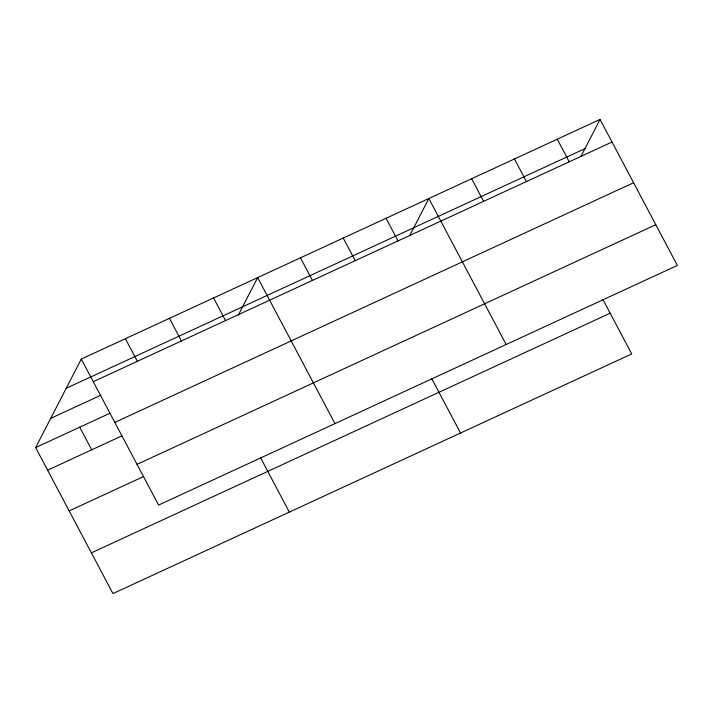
<?xml version="1.0" encoding="UTF-8"?>
<svg xmlns="http://www.w3.org/2000/svg" width="713" height="713" viewBox="0 0 713 713"><rect width="100%" height="100%" fill="white"/><g stroke="black" fill="none" stroke-linecap="round" stroke-linejoin="round"><path stroke-width="1.07" d="M602.931 299.54L631.727 353.924L112.957 593.581L35.65 447.568L81.273 359.076L600.043 119.419L677.35 265.432L158.589 505.089L81.273 359.076M238.24 315.253L257.66 277.589L334.967 423.602M409.913 235.228L428.852 198.508L506.159 344.513M581.104 156.147L600.043 119.419M66.22 388.282L584.981 148.625M93.251 381.687L612.012 142.03M50.703 418.371L100.818 395.216M35.65 447.568L109.811 413.308M114.811 422.408L633.572 182.751M47.619 470.179L121.78 435.919M137.021 464.368L655.791 224.711M69.188 510.9L143.34 476.64M91.398 552.86L610.159 313.203M557.245 139.187L569.215 161.798M514.447 158.963L526.417 181.574M471.65 178.731L483.619 201.342M386.054 218.276L398.023 240.887M431.739 378.63L460.527 433.014M343.256 238.044L355.226 260.664M300.458 257.821L312.428 280.432M213.561 297.963L225.531 320.574M260.548 457.719L289.335 512.094M169.462 318.337L181.441 340.948M125.372 338.702L137.342 361.313M79.749 427.203L91.719 449.814"/></g></svg>
